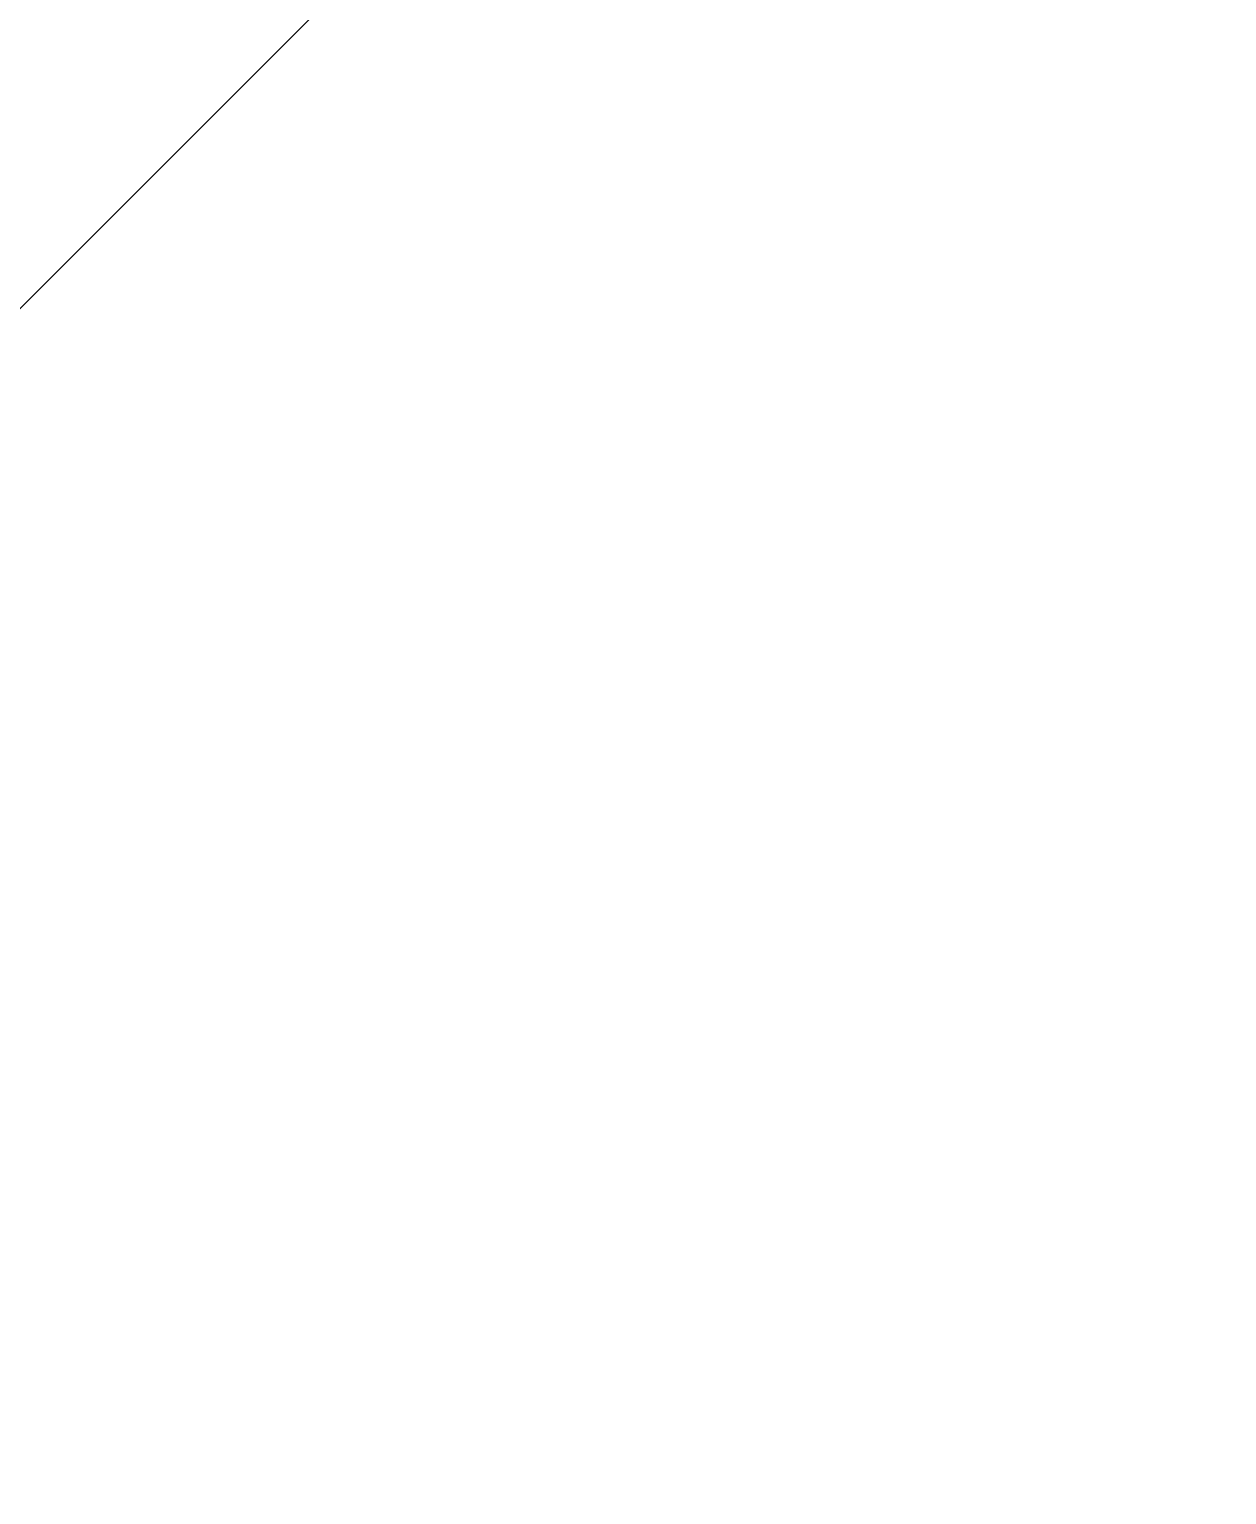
# Model space of a CAD drawing. Header units: inches. Extents: x 129892 to 140765, y 18172 to 24435.
# Drawn here: x 133312.93 to 133324.85, y 22547.29 to 22561.88 of the extents above; entities that cross this region are included whole.
import ezdxf

# ---------------------------------------------------------------- set-up
doc = ezdxf.new("R2010")
doc.units = ezdxf.units.IN
doc.header["$MEASUREMENT"] = 0
doc.header["$PDMODE"] = 66
doc.styles.add('EXCELSIOR', font='dim.shx', dxfattribs={"height": 45})
doc.dimstyles.new('EXCELSIOR', dxfattribs={"dimtxt": 50, "dimasz": 15, "dimexe": 20, "dimexo": 20, "dimgap": 10, "dimtad": 1, "dimdec": 0, "dimtxsty": 'EXCELSIOR', "dimblk": 'OBLIQUE', "dimcen": 2.5, "dimclrd": 1, "dimclre": 1, "dimclrt": 1, "dimadec": 0, "dimazin": 0, "dimtfac": 1, "dimtdec": 0, "dimtofl": 0, "dimtmove": 0, "dimatfit": 3, "dimfxl": 0, "dimlwd": 25, "dimarcsym": 0})

# ---------------------------------------------------------------- blocks, each defined once
blk = doc.blocks.new('A$C179C3ECE')
at = {"color": 7, "linetype": 'Continuous', "lineweight": 15}
blk.add_line((54.241, 0), (12.241, 0), dxfattribs=at)
blk = doc.blocks.new('_OBLIQUE')
at = {"color": 0, "linetype": 'ByBlock'}
blk.add_line((-0.5, -0.5), (0.5, 0.5), dxfattribs=at)
blk = doc.blocks.new('*D168')
at = {"color": 1, "lineweight": -2}
for p, q in [((133779.47, 23003.956), (133852.939, 22930.487)), ((133309.244, 22533.73), (133382.713, 22460.261))]:
    blk.add_line(p, q, dxfattribs=at)
at = {"color": 1, "lineweight": 25}
blk.add_line((133368.571, 22474.403), (133838.797, 22944.629), dxfattribs=at)
at = {"layer": 'Defpoints', "color": 0}
for p in [(133765.328, 23018.098), (133838.797, 22944.629), (133295.102, 22547.872)]:
    blk.add_point(p, dxfattribs=at)
at = {"color": 1, "lineweight": 25, "xscale": 15, "yscale": 15, "zscale": 15}
for p, rotation in [((133838.797, 22944.629), 44.99999999955784), ((133368.571, 22474.403), 224.9999999995578)]:
    blk.add_blockref('_OBLIQUE', p, dxfattribs=dict(at, rotation=rotation))
at = {"color": 1, "insert": (133580.703, 22732.497), "char_height": 45, "attachment_point": 5, "rotation": 45, "style": 'EXCELSIOR'}
blk.add_mtext('665', dxfattribs=at)

msp = doc.modelspace()

# ---------------------------------------------------------------- linework, layer by layer
at = {"color": 253}
msp.add_arc((133284.362, 22544.077), 675.279, 0.136731, 89.581907, dxfattribs=at)

# ---------------------------------------------------------------- block references
at = {"rotation": 45}
msp.add_blockref('A$C179C3ECE', (133285.81, 22532.074), dxfattribs=at)

# ---------------------------------------------------------------- dimensions: what is measured, and where the dimension line sits
dim = msp.add_linear_dim(base=(133838.797, 22944.629), p1=(133295.102, 22547.872), p2=(133765.328, 23018.098), angle=45, dimstyle='EXCELSIOR')
dim.commit()
dim.dimension.update_dxf_attribs({"geometry": '*D168', "text_midpoint": (133580.703, 22732.497)})

doc.saveas('drawing.dxf')
